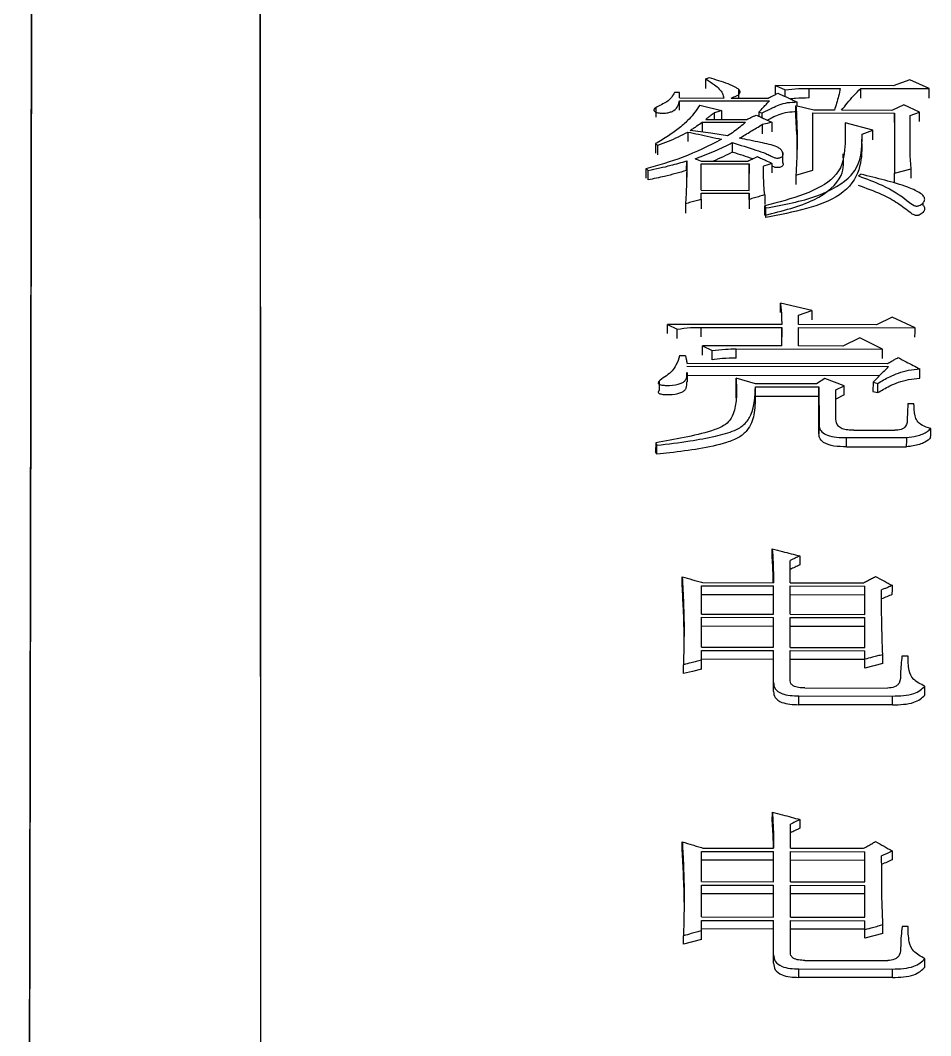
# Model space of a CAD drawing. Header units: millimetres. Extents: x 2451 to 4400, y 944 to 2322.
# Drawn here: x 2886.78 to 2894.98, y 2091.58 to 2100.73 of the extents above; entities that cross this region are included whole.
import ezdxf

# ---------------------------------------------------------------- set-up
doc = ezdxf.new("R2010")
doc.units = ezdxf.units.MM

msp = doc.modelspace()

# ---------------------------------------------------------------- linework, layer by layer
at = {"color": 7, "linetype": 'Continuous', "lineweight": 25}
for p, q in [((2892.9577, 2100.1128), (2892.9579, 2100.1989)), ((2892.9903, 2100.2086), (2892.9579, 2100.1989)), ((2893.5851, 2100.0593), (2893.5853, 2100.1391)), ((2893.5853, 2100.1391), (2893.6719, 2100.0998)), ((2894.6454, 2100.1371), (2893.5853, 2100.1391)), ((2894.7968, 2100.1906), (2894.6454, 2100.1371)), ((2894.97, 2100.1121), (2894.7968, 2100.1906)), ((2892.72, 2100.077), (2892.6768, 2100.0771)), ((2892.7201, 2100.0279), (2892.72, 2100.077)), ((2893.256, 2100.0269), (2893.2562, 2100.1024)), ((2893.6718, 2100.041), (2893.6719, 2100.0998)), ((2893.888, 2100.0275), (2893.8883, 2100.1141)), ((2893.8883, 2100.1141), (2894.1695, 2100.1136)), ((2894.3532, 2100.0272), (2894.3534, 2100.1132)), ((2894.3534, 2100.1132), (2894.97, 2100.1121)), ((2892.5091, 2099.9417), (2892.5088, 2099.8559)), ((2892.7199, 2099.9174), (2892.7201, 2100.0033)), ((2892.7201, 2100.0279), (2893.1203, 2100.0272)), ((2892.7201, 2100.0033), (2893.5314, 2100.0018)), ((2893.1852, 2100.0271), (2893.5206, 2100.0264)), ((2893.9317, 2099.9172), (2893.7694, 2099.957)), ((2893.7801, 2099.9544), (2893.7802, 2099.9915)), ((2894.743, 2099.9651), (2894.6349, 2099.9159)), ((2894.8837, 2099.9006), (2894.743, 2099.9651)), ((2893.0339, 2099.8942), (2893.0338, 2099.8348)), ((2893.4342, 2099.8984), (2893.4341, 2099.8638)), ((2893.4342, 2099.8984), (2893.4666, 2099.8934)), ((2893.4665, 2099.8489), (2893.4666, 2099.8934)), ((2893.7768, 2099.7001), (2893.7692, 2099.8706)), ((2893.9209, 2099.8925), (2894.6565, 2099.8912)), ((2893.9215, 2099.3774), (2893.9209, 2099.8925)), ((2894.1156, 2099.9169), (2893.9317, 2099.9172)), ((2894.6349, 2099.9159), (2894.1805, 2099.9168)), ((2894.6565, 2099.8912), (2894.6571, 2099.3507)), ((2894.7972, 2099.8711), (2894.8837, 2099.9006)), ((2894.7975, 2099.5671), (2894.7972, 2099.8711)), ((2892.9258, 2099.8101), (2893.3153, 2099.8094)), ((2892.9583, 2099.8349), (2893.3261, 2099.8342)), ((2893.4667, 2099.7893), (2893.4665, 2099.7036)), ((2894.462, 2099.7377), (2894.2131, 2099.8028)), ((2892.7961, 2099.7209), (2892.7959, 2099.6353)), ((2894.3644, 2099.6174), (2894.3647, 2099.703)), ((2894.3647, 2099.703), (2894.462, 2099.7377)), ((2892.5042, 2099.6165), (2892.5039, 2099.531)), ((2892.5256, 2099.516), (2892.5258, 2099.6014)), ((2893.6516, 2099.4469), (2893.6519, 2099.5328)), ((2892.4178, 2099.3903), (2892.4176, 2099.3047)), ((2892.7853, 2099.375), (2892.7856, 2099.4603)), ((2892.9154, 2099.46), (2893.3373, 2099.4593)), ((2892.9154, 2099.4348), (2893.3481, 2099.434)), ((2892.9156, 2099.1965), (2892.9154, 2099.4348)), ((2893.3481, 2099.434), (2893.3479, 2099.3487)), ((2893.3483, 2099.1957), (2893.3481, 2099.434)), ((2894.6571, 2099.3507), (2894.8085, 2099.3909)), ((2892.4393, 2099.2895), (2892.4395, 2099.3751)), ((2893.7701, 2099.3321), (2893.9215, 2099.3774)), ((2894.6568, 2099.2656), (2894.6571, 2099.3507)), ((2892.9157, 2099.1149), (2892.9155, 2099.03)), ((2892.9156, 2099.1965), (2893.3483, 2099.1957)), ((2892.9157, 2099.1711), (2893.3484, 2099.1703)), ((2892.9157, 2099.1149), (2892.9157, 2099.1711)), ((2893.3484, 2099.1703), (2893.3481, 2099.0853)), ((2893.3484, 2099.1141), (2893.3484, 2099.1703)), ((2893.489, 2099.1547), (2893.4888, 2099.0697)), ((2894.9148, 2099.1464), (2894.9148, 2099.1483)), ((2893.4891, 2099.0575), (2893.4999, 2099.037)), ((2894.9146, 2099.0628), (2894.9146, 2099.0847)), ((2893.9118, 2098.1143), (2893.6305, 2098.1785)), ((2893.7928, 2098.0719), (2893.9118, 2098.1143)), ((2893.7929, 2097.9867), (2893.7928, 2098.0719)), ((2894.6366, 2098.0544), (2894.496, 2097.9853)), ((2894.8422, 2097.958), (2894.6366, 2098.0544)), ((2892.6136, 2097.9051), (2892.6138, 2097.9888)), ((2892.6138, 2097.9888), (2892.7004, 2097.9459)), ((2893.6415, 2097.9869), (2892.6138, 2097.9888)), ((2892.7001, 2097.8622), (2892.7004, 2097.9459)), ((2892.9165, 2097.8778), (2892.9167, 2097.9616)), ((2892.9167, 2097.9616), (2893.6415, 2097.9602)), ((2893.6415, 2097.9602), (2893.6412, 2097.8765)), ((2893.6416, 2097.7941), (2893.6415, 2097.9602)), ((2894.496, 2097.9853), (2893.7929, 2097.9867)), ((2893.7929, 2097.9599), (2894.8422, 2097.958)), ((2893.793, 2097.7938), (2893.7929, 2097.9599)), ((2894.3447, 2097.8679), (2894.1933, 2097.793)), ((2894.5503, 2097.7655), (2894.3447, 2097.8679)), ((2892.9274, 2097.7118), (2892.9277, 2097.7954)), ((2892.9277, 2097.7954), (2893.0142, 2097.7522)), ((2893.6416, 2097.7941), (2892.9277, 2097.7954)), ((2893.014, 2097.6687), (2893.0142, 2097.7522)), ((2893.2303, 2097.6844), (2893.2306, 2097.7679)), ((2893.2306, 2097.7679), (2894.5503, 2097.7655)), ((2894.1933, 2097.793), (2893.793, 2097.7938)), ((2892.7763, 2097.7041), (2892.7222, 2097.7042)), ((2892.7872, 2097.6393), (2894.5936, 2097.6359)), ((2892.7872, 2097.6122), (2894.6045, 2097.6089)), ((2894.8855, 2097.5034), (2894.8858, 2097.5867)), ((2892.5374, 2097.477), (2892.5372, 2097.3933)), ((2892.7915, 2097.4704), (2892.7918, 2097.5542)), ((2894.5214, 2097.5257), (2892.7917, 2097.5289)), ((2893.2305, 2097.4198), (2893.2307, 2097.503)), ((2893.4039, 2097.4537), (2893.2308, 2097.503)), ((2894.0312, 2097.5015), (2893.9556, 2097.4527)), ((2894.2044, 2097.4359), (2894.0312, 2097.5015)), ((2893.232, 2097.327), (2893.2305, 2097.4198)), ((2893.4036, 2097.3434), (2893.4039, 2097.4265)), ((2893.9556, 2097.4527), (2893.4039, 2097.4537)), ((2893.4039, 2097.4265), (2893.9772, 2097.4254)), ((2893.4042, 2097.3161), (2893.4045, 2097.3997)), ((2893.9772, 2097.4254), (2893.9774, 2097.0967)), ((2894.1287, 2097.3979), (2894.2044, 2097.4359)), ((2894.1288, 2097.135), (2894.1287, 2097.3979)), ((2894.464, 2097.4681), (2894.4637, 2097.3849)), ((2894.4637, 2097.3849), (2894.507, 2097.374)), ((2894.464, 2097.4681), (2894.5072, 2097.4571)), ((2894.507, 2097.374), (2894.5072, 2097.4571)), ((2893.4036, 2097.3434), (2893.977, 2097.3423)), ((2893.9772, 2097.0141), (2893.977, 2097.3423)), ((2894.2041, 2097.3528), (2894.1284, 2097.3148)), ((2894.7778, 2097.2765), (2894.8319, 2097.2764)), ((2893.9772, 2097.0141), (2893.9774, 2097.0967)), ((2893.9774, 2097.0844), (2893.9772, 2097.0013)), ((2894.2912, 2097.0355), (2894.659, 2097.0348)), ((2892.5064, 2096.9227), (2892.5061, 2096.8402)), ((2892.5064, 2096.9227), (2892.5172, 2096.9005)), ((2894.2261, 2096.8868), (2894.2263, 2096.9693)), ((2894.2263, 2096.9693), (2894.7672, 2096.9683)), ((2892.517, 2096.8181), (2892.5061, 2096.8402)), ((2894.2261, 2096.8868), (2894.7669, 2096.8858)), ((2893.556, 2095.8849), (2893.5562, 2095.9661)), ((2893.7186, 2095.6615), (2893.7185, 2095.8628)), ((2892.929, 2095.663), (2893.5672, 2095.6618)), ((2893.7186, 2095.6615), (2894.3785, 2095.6603)), ((2893.567, 2095.5522), (2892.9179, 2095.5534)), ((2892.9182, 2095.6342), (2893.5672, 2095.6329)), ((2892.9183, 2095.3791), (2892.9182, 2095.6342)), ((2893.5671, 2095.3779), (2893.567, 2095.5522)), ((2893.5673, 2095.3779), (2893.5672, 2095.6329)), ((2894.3891, 2095.5507), (2893.7184, 2095.5519)), ((2893.7187, 2095.6327), (2894.3893, 2095.6314)), ((2893.7188, 2095.3777), (2893.7187, 2095.6327)), ((2894.3892, 2095.3764), (2894.3891, 2095.5507)), ((2894.3895, 2095.3764), (2894.3893, 2095.6314)), ((2892.7573, 2095.3801), (2892.7609, 2095.1446)), ((2892.9183, 2095.3791), (2893.5673, 2095.3779)), ((2893.7188, 2095.3777), (2894.3895, 2095.3764)), ((2892.9183, 2095.35), (2893.5674, 2095.3488)), ((2892.9184, 2095.0811), (2892.9183, 2095.35)), ((2893.5675, 2095.0799), (2893.5674, 2095.3488)), ((2893.7188, 2095.3486), (2894.3895, 2095.3473)), ((2893.7189, 2095.0797), (2893.7188, 2095.3486)), ((2894.3896, 2095.0784), (2894.3895, 2095.3473)), ((2893.5671, 2095.2685), (2892.9181, 2095.2697)), ((2893.5672, 2095.0799), (2893.5671, 2095.2685)), ((2894.3892, 2095.2669), (2893.7185, 2095.2682)), ((2894.3893, 2095.0784), (2894.3892, 2095.2669)), ((2892.9184, 2095.0811), (2893.5675, 2095.0799)), ((2892.9184, 2095.0518), (2893.5675, 2095.0506)), ((2892.9185, 2094.9636), (2892.9184, 2095.0518)), ((2893.5676, 2094.7616), (2893.5675, 2095.0506)), ((2893.7189, 2095.0797), (2894.3896, 2095.0784)), ((2893.7189, 2095.0503), (2894.3896, 2095.0491)), ((2893.719, 2094.7791), (2893.7189, 2095.0503)), ((2894.3896, 2094.9726), (2894.3896, 2095.0491)), ((2894.7791, 2095.0013), (2894.725, 2095.0014)), ((2892.756, 2094.8428), (2892.7562, 2094.9226)), ((2893.5672, 2094.9706), (2892.9185, 2094.9718)), ((2893.5674, 2094.682), (2893.5672, 2094.9706)), ((2894.3893, 2094.9691), (2893.7187, 2094.9703)), ((2894.3894, 2094.8927), (2894.3893, 2094.9691)), ((2894.3894, 2094.8927), (2894.3896, 2094.9726)), ((2893.5674, 2094.682), (2893.5676, 2094.7616)), ((2894.9304, 2094.6499), (2894.9306, 2094.7295)), ((2893.7946, 2094.563), (2893.7948, 2094.6425)), ((2893.7948, 2094.6425), (2894.6386, 2094.641)), ((2893.8489, 2094.7137), (2894.5955, 2094.7123)), ((2894.6383, 2094.5615), (2894.6386, 2094.641)), ((2894.6383, 2094.5615), (2893.7946, 2094.563)), ((2893.5569, 2093.5185), (2893.5572, 2093.5966)), ((2893.7195, 2093.271), (2893.7195, 2093.4861)), ((2892.9299, 2093.2724), (2893.5681, 2093.2713)), ((2893.7195, 2093.271), (2894.3794, 2093.2698)), ((2892.9191, 2093.2416), (2893.5681, 2093.2404)), ((2892.9191, 2092.9693), (2892.9191, 2093.2416)), ((2893.5682, 2092.9681), (2893.5681, 2093.2404)), ((2893.7196, 2093.2402), (2894.3902, 2093.2389)), ((2893.7196, 2092.9678), (2893.7196, 2093.2402)), ((2894.3903, 2092.9665), (2894.3902, 2093.2389)), ((2893.5679, 2093.1628), (2892.9188, 2093.164)), ((2893.5679, 2092.9681), (2893.5679, 2093.1628)), ((2894.39, 2093.1613), (2893.7193, 2093.1625)), ((2894.39, 2092.9665), (2894.39, 2093.1613)), ((2892.7579, 2092.9844), (2892.7616, 2092.7167)), ((2892.9191, 2092.9693), (2893.5682, 2092.9681)), ((2892.9191, 2092.9382), (2893.5682, 2092.937)), ((2892.9192, 2092.6512), (2892.9191, 2092.9382)), ((2893.5682, 2092.65), (2893.5682, 2092.937)), ((2893.7196, 2092.9678), (2894.3903, 2092.9665)), ((2893.7196, 2092.9367), (2894.3903, 2092.9355)), ((2893.7197, 2092.6498), (2893.7196, 2092.9367)), ((2894.3904, 2092.6485), (2894.3903, 2092.9355)), ((2893.5679, 2092.8597), (2892.9189, 2092.8609)), ((2893.568, 2092.65), (2893.5679, 2092.8597)), ((2894.39, 2092.8582), (2893.7194, 2092.8595)), ((2894.3901, 2092.6485), (2894.39, 2092.8582)), ((2892.9192, 2092.6512), (2893.5682, 2092.65)), ((2893.7197, 2092.6498), (2894.3904, 2092.6485)), ((2892.9192, 2092.6199), (2893.5683, 2092.6187)), ((2892.9192, 2092.5258), (2892.9192, 2092.6199)), ((2893.568, 2092.5419), (2892.9192, 2092.5431)), ((2893.5681, 2092.2341), (2893.568, 2092.5419)), ((2893.5683, 2092.3106), (2893.5683, 2092.6187)), ((2894.3901, 2092.5404), (2893.7194, 2092.5416)), ((2893.7197, 2092.6184), (2894.3904, 2092.6172)), ((2893.7198, 2092.3292), (2893.7197, 2092.6184)), ((2894.3901, 2092.4589), (2894.3901, 2092.5404)), ((2894.3901, 2092.4589), (2894.3904, 2092.5357)), ((2894.3904, 2092.5357), (2894.3904, 2092.6172)), ((2894.7798, 2092.5663), (2894.7257, 2092.5664)), ((2892.7567, 2092.4055), (2892.757, 2092.4822)), ((2893.5681, 2092.2341), (2893.5683, 2092.3106)), ((2893.8496, 2092.2595), (2894.5962, 2092.2582)), ((2894.9311, 2092.2001), (2894.9313, 2092.2765)), ((2893.7952, 2092.1075), (2893.7955, 2092.1837)), ((2893.7955, 2092.1837), (2894.6392, 2092.1822)), ((2894.639, 2092.1059), (2894.6392, 2092.1822)), ((2894.639, 2092.1059), (2893.7952, 2092.1075))]:
    msp.add_line(p, q, dxfattribs=at)
at = {"color": 7, "linetype": 'Continuous', "lineweight": 25, "flags": 128}
for points in [[(2894.9697, 2100.026), (2894.9699, 2100.074), (2894.97, 2100.1121)], [(2893.7692, 2099.8712), (2893.7693, 2099.919), (2893.7694, 2099.957)], [(2893.0988, 2099.9138), (2893.0664, 2099.904), (2893.0339, 2099.8942)], [(2893.0988, 2099.9138), (2893.0987, 2099.8655), (2893.0986, 2099.8346)], [(2894.6563, 2099.8054), (2894.6564, 2099.8532), (2894.6565, 2099.8912)], [(2894.8834, 2099.8143), (2894.8836, 2099.8627), (2894.8837, 2099.9006)], [(2892.9258, 2099.8101), (2892.9257, 2099.7619), (2892.9256, 2099.7244)], [(2893.5533, 2099.809), (2893.51, 2099.7991), (2893.4667, 2099.7893)], [(2893.5533, 2099.809), (2893.5531, 2099.7607), (2893.553, 2099.7233)], [(2894.4617, 2099.6521), (2894.4619, 2099.6998), (2894.462, 2099.7377)], [(2892.5042, 2099.6165), (2892.515, 2099.609), (2892.5258, 2099.6014)], [(2893.1965, 2099.6253), (2893.1965, 2099.6001), (2893.1964, 2099.575), (2893.1963, 2099.5393)], [(2892.4179, 2099.3903), (2892.4287, 2099.3827), (2892.4395, 2099.3751)], [(2892.8613, 2099.4803), (2892.8883, 2099.4702), (2892.9154, 2099.46)], [(2893.5536, 2099.4387), (2893.5158, 2099.4261), (2893.4779, 2099.4136)], [(2893.5536, 2099.4387), (2893.5535, 2099.3907), (2893.5534, 2099.3534)], [(2894.8082, 2099.3057), (2894.8084, 2099.3532), (2894.8085, 2099.3909)], [(2893.7701, 2099.3321), (2893.7699, 2099.2842), (2893.7698, 2099.247)], [(2894.3326, 2099.326), (2894.3381, 2099.3299), (2894.3461, 2099.3355), (2894.3542, 2099.3412)], [(2892.7751, 2099.0742), (2892.775, 2099.0265), (2892.7749, 2098.9893)], [(2893.3484, 2099.1141), (2893.3483, 2099.0663), (2893.3482, 2099.0292)], [(2893.4889, 2098.9727), (2893.489, 2099.0069), (2893.489, 2099.0322), (2893.4891, 2099.0575)], [(2893.4997, 2098.9522), (2893.4998, 2098.9864), (2893.4999, 2099.0117), (2893.4999, 2099.037)], [(2893.6302, 2098.0945), (2893.6304, 2098.1415), (2893.6305, 2098.1785)], [(2893.9118, 2098.1143), (2893.9116, 2098.0672), (2893.9115, 2098.0304)], [(2894.8419, 2097.8743), (2894.8421, 2097.9211), (2894.8422, 2097.958)], [(2894.55, 2097.682), (2894.5502, 2097.7287), (2894.5503, 2097.7655)], [(2893.977, 2097.3423), (2893.9771, 2097.3889), (2893.9772, 2097.4254)], [(2894.2041, 2097.3528), (2894.2042, 2097.3993), (2894.2044, 2097.4359)], [(2894.9832, 2096.9682), (2894.9833, 2096.9912), (2894.9834, 2097.0143), (2894.9835, 2097.0508)], [(2892.517, 2096.8181), (2892.5171, 2096.852), (2892.5171, 2096.8763), (2892.5172, 2096.9005)], [(2893.8051, 2095.9027), (2893.8049, 2095.8573), (2893.8048, 2095.8216)], [(2892.7448, 2095.6343), (2892.745, 2095.6796), (2892.7451, 2095.7152)], [(2893.567, 2095.5522), (2893.5671, 2095.5974), (2893.5672, 2095.6329)], [(2894.3891, 2095.5507), (2894.3892, 2095.5959), (2894.3893, 2095.6314)], [(2894.6379, 2095.556), (2894.638, 2095.6012), (2894.6381, 2095.6367)], [(2893.5671, 2095.2685), (2893.5672, 2095.3135), (2893.5674, 2095.3488)], [(2894.3892, 2095.2669), (2894.3894, 2095.312), (2894.3895, 2095.3473)], [(2893.5672, 2094.9706), (2893.5674, 2095.0154), (2893.5675, 2095.0506)], [(2894.3893, 2094.9691), (2894.3895, 2095.0139), (2894.3896, 2095.0491)], [(2894.5516, 2094.9335), (2894.5518, 2094.9783), (2894.5519, 2095.0135)], [(2892.9182, 2094.8837), (2892.9184, 2094.9284), (2892.9185, 2094.9636)], [(2894.5516, 2094.9335), (2894.4705, 2094.9131), (2894.3894, 2094.8927)], [(2892.9182, 2094.8837), (2892.8371, 2094.8632), (2892.756, 2094.8428)], [(2893.806, 2093.5289), (2893.8059, 2093.4852), (2893.8058, 2093.4508)], [(2892.7457, 2093.2505), (2892.7459, 2093.294), (2892.746, 2093.3282)], [(2893.5679, 2093.1628), (2893.568, 2093.2063), (2893.5681, 2093.2404)], [(2894.39, 2093.1613), (2894.3901, 2093.2047), (2894.3902, 2093.2389)], [(2894.6388, 2093.167), (2894.6389, 2093.2105), (2894.639, 2093.2446)], [(2893.5679, 2092.8597), (2893.5681, 2092.903), (2893.5682, 2092.937)], [(2894.39, 2092.8582), (2894.3902, 2092.9015), (2894.3903, 2092.9355)], [(2893.568, 2092.5419), (2893.5681, 2092.5849), (2893.5683, 2092.6187)], [(2894.3901, 2092.5404), (2894.3903, 2092.5834), (2894.3904, 2092.6172)], [(2894.5524, 2092.5025), (2894.5525, 2092.5455), (2894.5526, 2092.5793)], [(2892.919, 2092.4491), (2892.8379, 2092.4273), (2892.7567, 2092.4055)], [(2892.919, 2092.4491), (2892.9191, 2092.4921), (2892.9192, 2092.5258)], [(2894.5524, 2092.5025), (2894.4713, 2092.4807), (2894.3901, 2092.4589)]]:
    msp.add_lwpolyline(points, dxfattribs=at)
at = {"color": 7, "linetype": 'Continuous', "lineweight": 25}
for points in [[(2886.9038, 2111.199), (2886.9036, 2111.1187), (2886.9033, 2110.958), (2886.9002, 2109.3109), (2886.8952, 2106.6597), (2886.8882, 2102.942), (2886.8793, 2098.2399), (2886.8687, 2092.615), (2886.8566, 2086.1522), (2886.843, 2078.9458), (2886.8283, 2071.1028), (2886.8125, 2062.7353), (2886.7961, 2053.9787), (2886.7847, 2047.9364), (2886.779, 2044.9153)], [(2886.7871, 2049.2215), (2886.792, 2051.8076), (2886.8017, 2056.98), (2886.8157, 2064.4381), (2886.8291, 2071.5617), (2886.8417, 2078.2502), (2886.8533, 2084.4274), (2886.8639, 2090.0178), (2886.8731, 2094.9549), (2886.8811, 2099.1778), (2886.8876, 2102.6415), (2886.8926, 2105.2832), (2886.8962, 2107.1502), (2886.8971, 2107.6667), (2886.8976, 2107.9249)]]:
    msp.add_open_spline(points, degree=3, dxfattribs=at)
for points, knots in [([(2888.9233, 2054.5106), (2888.924, 2055.0012), (2888.9272, 2057.4558), (2888.9326, 2061.8034), (2888.9386, 2067.4105), (2888.9435, 2072.8071), (2888.9477, 2078.5612), (2888.9506, 2084.5129), (2888.9515, 2090.4386), (2888.9502, 2095.7082), (2888.9466, 2100.2347), (2888.9409, 2103.9888), (2888.9339, 2106.5783), (2888.9266, 2108.2715), (2888.9196, 2109.3517), (2888.9117, 2110.0781), (2888.9057, 2110.2295), (2888.9027, 2110.3052)], [0, 0, 0, 0, 0.015692, 0.078515, 0.141334, 0.20415, 0.266967, 0.352016, 0.437317, 0.522367, 0.607418, 0.69272, 0.77777, 0.83263, 0.887489, 0.943742, 1, 1, 1, 1]), ([(2888.9218, 2054.3192), (2888.9225, 2054.8575), (2888.9261, 2057.5509), (2888.9326, 2062.8973), (2888.94, 2070.1135), (2888.9456, 2077.4308), (2888.9486, 2083.6047), (2888.9496, 2088.7085), (2888.9491, 2092.8882), (2888.9472, 2097.095), (2888.9431, 2101.0996), (2888.9363, 2104.6388), (2888.9271, 2107.3125), (2888.9157, 2109.1065), (2888.9061, 2109.4393), (2888.9013, 2109.6057)], [0, 0, 0, 0, 0.017379, 0.086966, 0.17585, 0.265018, 0.353899, 0.419464, 0.485029, 0.550594, 0.638845, 0.727377, 0.81563, 0.907817, 1, 1, 1, 1]), ([(2892.9579, 2100.1989), (2892.9844, 2100.1812), (2893.0279, 2100.1521), (2893.0825, 2100.1094), (2893.1094, 2100.0689), (2893.1167, 2100.041), (2893.1203, 2100.0272)], [0, 0, 0, 0, 0.34464, 0.565757, 0.783533, 1, 1, 1, 1]), ([(2893.1852, 2100.0271), (2893.2026, 2100.0332), (2893.2366, 2100.0453), (2893.2711, 2100.071), (2893.264, 2100.0993), (2893.2235, 2100.1268), (2893.1346, 2100.1658), (2893.0477, 2100.1916), (2892.9903, 2100.2086)], [0, 0, 0, 0, 0.121651, 0.238643, 0.329835, 0.425878, 0.621221, 1, 1, 1, 1]), ([(2892.6768, 2100.0771), (2892.659, 2100.0473), (2892.627, 2099.9934), (2892.5305, 2099.9566), (2892.4891, 2099.9291), (2892.4883, 2099.9161), (2892.4967, 2099.9061), (2892.5092, 2099.8987), (2892.5325, 2099.8921), (2892.5661, 2099.8891), (2892.6062, 2099.8919), (2892.6419, 2099.9005), (2892.6852, 2099.9199), (2892.7105, 2099.9572), (2892.7169, 2099.988), (2892.7201, 2100.0033)], [0, 0, 0, 0, 0.230957, 0.41792, 0.453924, 0.487897, 0.511171, 0.535166, 0.56028, 0.61217, 0.662892, 0.713404, 0.762519, 0.88154, 1, 1, 1, 1]), ([(2893.5206, 2100.0264), (2893.5322, 2100.0324), (2893.5525, 2100.0427), (2893.5813, 2100.0574), (2893.5985, 2100.0661), (2893.6071, 2100.0705)], [0, 0, 0, 0, 0.4048358, 0.7024179, 1, 1, 1, 1]), ([(2893.6071, 2100.0705), (2893.6318, 2100.0592), (2893.673, 2100.0404), (2893.7307, 2100.0141), (2893.7637, 2099.999), (2893.7802, 2099.9915)], [0, 0, 0, 0, 0.42835, 0.714175, 1, 1, 1, 1]), ([(2893.6719, 2100.0998), (2893.7117, 2100.1046), (2893.7828, 2100.1132), (2893.856, 2100.1138), (2893.8883, 2100.1141)], [0, 0, 0, 0, 0.5588348, 1, 1, 1, 1]), ([(2894.1695, 2100.1136), (2894.1644, 2100.0908), (2894.1544, 2100.0466), (2894.1358, 2099.9811), (2894.1224, 2099.9383), (2894.1156, 2099.9169)], [0, 0, 0, 0, 0.347753, 0.673826, 1, 1, 1, 1]), ([(2894.1805, 2099.9168), (2894.1976, 2099.9383), (2894.2326, 2099.9823), (2894.2877, 2100.0485), (2894.3315, 2100.0916), (2894.3534, 2100.1132)], [0, 0, 0, 0, 0.32194, 0.6606, 1, 1, 1, 1]), ([(2892.904, 2099.9636), (2892.8746, 2099.9209), (2892.8259, 2099.8502), (2892.7239, 2099.7586), (2892.6229, 2099.6844), (2892.5439, 2099.6392), (2892.5042, 2099.6165)], [0, 0, 0, 0, 0.335399, 0.554927, 0.776461, 1, 1, 1, 1]), ([(2892.904, 2099.9636), (2892.9203, 2099.9594), (2892.9527, 2099.9511), (2893.0014, 2099.9387), (2893.0501, 2099.9263), (2893.0826, 2099.918), (2893.0988, 2099.9138)], [0, 0, 0, 0, 0.25, 0.5, 0.75, 1, 1, 1, 1]), ([(2893.4342, 2099.8984), (2893.4484, 2099.9136), (2893.4717, 2099.9384), (2893.5042, 2099.9729), (2893.5223, 2099.9922), (2893.5314, 2100.0018)], [0, 0, 0, 0, 0.439566, 0.719783, 1, 1, 1, 1]), ([(2893.4666, 2099.8934), (2893.4965, 2099.9086), (2893.5458, 2099.9338), (2893.6178, 2099.9674), (2893.6935, 2099.9889), (2893.7511, 2099.9906), (2893.7802, 2099.9915)], [0, 0, 0, 0, 0.334385, 0.5522024, 0.7732715, 1, 1, 1, 1]), ([(2893.888, 2100.0275), (2893.8468, 2100.0272), (2893.7904, 2100.0269), (2893.7357, 2100.0203), (2893.7209, 2100.0186)], [0, 0, 0, 0, 0.729054, 1, 1, 1, 1]), ([(2893.7694, 2099.957), (2893.7721, 2099.9112), (2893.7794, 2099.7854), (2893.7816, 2099.5776), (2893.7739, 2099.414), (2893.7701, 2099.3321)], [0, 0, 0, 0, 0.22247, 0.611088, 1, 1, 1, 1]), ([(2893.0339, 2099.8942), (2893.0249, 2099.8871), (2893.0078, 2099.8737), (2892.9826, 2099.854), (2892.9664, 2099.8412), (2892.9583, 2099.8349)], [0, 0, 0, 0, 0.357705, 0.678852, 1, 1, 1, 1]), ([(2893.3261, 2099.8342), (2893.3384, 2099.8399), (2893.359, 2099.8493), (2893.3878, 2099.8624), (2893.4043, 2099.8699), (2893.4126, 2099.8737)], [0, 0, 0, 0, 0.428365, 0.714182, 1, 1, 1, 1]), ([(2893.4126, 2099.8737), (2893.4249, 2099.868), (2893.4496, 2099.8566), (2893.4965, 2099.8351), (2893.5311, 2099.8192), (2893.5533, 2099.809)], [0, 0, 0, 0, 0.263606, 0.527213, 1, 1, 1, 1]), ([(2893.51, 2099.8289), (2893.5255, 2099.8368), (2893.5605, 2099.8545), (2893.6176, 2099.881), (2893.6933, 2099.9025), (2893.7508, 2099.9042), (2893.78, 2099.9051)], [0, 0, 0, 0, 0.206355, 0.465998, 0.729591, 1, 1, 1, 1]), ([(2892.8178, 2099.7358), (2892.828, 2099.7425), (2892.8485, 2099.7559), (2892.8849, 2099.7806), (2892.9102, 2099.7988), (2892.9258, 2099.8101)], [0, 0, 0, 0, 0.275387, 0.550784, 1, 1, 1, 1]), ([(2893.3153, 2099.8094), (2893.2986, 2099.7946), (2893.2661, 2099.7657), (2893.2119, 2099.7242), (2893.1728, 2099.6983), (2893.1531, 2099.6853)], [0, 0, 0, 0, 0.343045, 0.670986, 1, 1, 1, 1]), ([(2893.2613, 2099.6651), (2893.2956, 2099.6858), (2893.364, 2099.7273), (2893.4325, 2099.7686), (2893.4667, 2099.7893)], [0, 0, 0, 0, 0.5, 1, 1, 1, 1]), ([(2894.2131, 2099.8028), (2894.2148, 2099.7214), (2894.2181, 2099.5588), (2894.1664, 2099.316), (2893.8513, 2099.1495), (2893.6114, 2099.0886), (2893.4891, 2099.0575)], [0, 0, 0, 0, 0.2736561, 0.5467644, 0.7688728, 1, 1, 1, 1]), ([(2892.5258, 2099.6014), (2892.5582, 2099.6132), (2892.6231, 2099.6367), (2892.7115, 2099.6779), (2892.7679, 2099.7065), (2892.7961, 2099.7209)], [0, 0, 0, 0, 0.332402, 0.665753, 1, 1, 1, 1]), ([(2892.7961, 2099.7209), (2892.8281, 2099.7143), (2892.8949, 2099.7006), (2892.996, 2099.6788), (2893.0647, 2099.6632), (2893.0991, 2099.6554)], [0, 0, 0, 0, 0.314066, 0.657008, 1, 1, 1, 1]), ([(2893.1531, 2099.6853), (2893.103, 2099.6939), (2892.9924, 2099.7128), (2892.8795, 2099.7276), (2892.8178, 2099.7358)], [0, 0, 0, 0, 0.453228, 1, 1, 1, 1]), ([(2893.1965, 2099.6253), (2893.2681, 2099.6037), (2893.3706, 2099.5729), (2893.4845, 2099.5333), (2893.5393, 2099.5092), (2893.5663, 2099.4922), (2893.5932, 2099.4861), (2893.6094, 2099.4858), (2893.6248, 2099.4883), (2893.6383, 2099.4932), (2893.6485, 2099.5003), (2893.6552, 2099.5118), (2893.6533, 2099.5344), (2893.6418, 2099.5633), (2893.5726, 2099.6022), (2893.4382, 2099.6294), (2893.3237, 2099.6525), (2893.2613, 2099.6651)], [0, 0, 0, 0, 0.226054, 0.324191, 0.373517, 0.422728, 0.437382, 0.45212, 0.465934, 0.480744, 0.496509, 0.51232, 0.543408, 0.615852, 0.662695, 0.816381, 1, 1, 1, 1]), ([(2893.4999, 2099.037), (2893.6592, 2099.0662), (2893.9697, 2099.1231), (2894.3693, 2099.361), (2894.3664, 2099.5742), (2894.3647, 2099.703)], [0, 0, 0, 0, 0.294377, 0.573566, 1, 1, 1, 1]), ([(2893.7767, 2099.702), (2893.7775, 2099.6673), (2893.7792, 2099.5966), (2893.7775, 2099.5243), (2893.7767, 2099.4874)], [0, 0, 0, 0, 0.491016, 1, 1, 1, 1]), ([(2893.0991, 2099.6554), (2892.9862, 2099.5974), (2892.7831, 2099.4928), (2892.5303, 2099.4219), (2892.4179, 2099.3903)], [0, 0, 0, 0, 0.555355, 1, 1, 1, 1]), ([(2892.8613, 2099.4803), (2892.892, 2099.4919), (2892.9536, 2099.5151), (2893.0684, 2099.5617), (2893.1462, 2099.6003), (2893.1965, 2099.6252)], [0, 0, 0, 0, 0.260614, 0.521277, 1, 1, 1, 1]), ([(2894.3644, 2099.6169), (2894.3628, 2099.5382), (2894.3595, 2099.3803), (2894.2153, 2099.1539), (2893.8671, 2099.0218), (2893.6234, 2098.9754), (2893.4997, 2098.9518)], [0, 0, 0, 0, 0.271412, 0.543735, 0.768302, 1, 1, 1, 1]), ([(2893.1963, 2099.5393), (2893.1413, 2099.5115), (2893.0846, 2099.4827), (2893.0218, 2099.4576), (2893.0199, 2099.4568)], [0, 0, 0, 0, 0.968576, 1, 1, 1, 1]), ([(2893.3811, 2099.4796), (2893.3226, 2099.4989), (2893.2614, 2099.5191), (2893.1991, 2099.5384), (2893.1963, 2099.5393)], [0, 0, 0, 0, 0.954488, 1, 1, 1, 1]), ([(2893.3373, 2099.4593), (2893.3496, 2099.465), (2893.3702, 2099.4745), (2893.399, 2099.4879), (2893.4155, 2099.4956), (2893.4238, 2099.4994)], [0, 0, 0, 0, 0.4283645, 0.7141818, 1, 1, 1, 1]), ([(2893.4238, 2099.4994), (2893.4361, 2099.4936), (2893.4609, 2099.4821), (2893.5041, 2099.4618), (2893.5351, 2099.4474), (2893.5536, 2099.4387)], [0, 0, 0, 0, 0.285573, 0.571147, 1, 1, 1, 1]), ([(2893.4888, 2098.9723), (2893.6471, 2099.0111), (2893.9542, 2099.0864), (2894.2106, 2099.3089), (2894.1994, 2099.4579), (2894.1946, 2099.5232)], [0, 0, 0, 0, 0.373956, 0.725557, 1, 1, 1, 1]), ([(2894.8085, 2099.3909), (2894.8066, 2099.4083), (2894.8029, 2099.4429), (2894.7988, 2099.5017), (2894.798, 2099.5431), (2894.7975, 2099.5671)], [0, 0, 0, 0, 0.294544, 0.589102, 1, 1, 1, 1]), ([(2892.4395, 2099.3751), (2892.4739, 2099.3824), (2892.5426, 2099.3971), (2892.6595, 2099.4241), (2892.7388, 2099.4469), (2892.7856, 2099.4603)], [0, 0, 0, 0, 0.290709, 0.581454, 1, 1, 1, 1]), ([(2892.7856, 2099.4603), (2892.7858, 2099.4166), (2892.7861, 2099.3308), (2892.7828, 2099.202), (2892.7777, 2099.1168), (2892.7751, 2099.0742)], [0, 0, 0, 0, 0.341807, 0.670864, 1, 1, 1, 1]), ([(2893.489, 2099.1547), (2893.4861, 2099.1829), (2893.4802, 2099.2404), (2893.4778, 2099.3267), (2893.4779, 2099.3846), (2893.4779, 2099.4136)], [0, 0, 0, 0, 0.326156, 0.663016, 1, 1, 1, 1]), ([(2893.651, 2099.4465), (2893.6525, 2099.4415), (2893.6553, 2099.4325), (2893.6526, 2099.4203), (2893.6441, 2099.4109), (2893.6311, 2099.4043), (2893.615, 2099.4005), (2893.598, 2099.3999), (2893.5792, 2099.4029), (2893.5656, 2099.4087), (2893.5564, 2099.4128), (2893.5536, 2099.414)], [0, 0, 0, 0, 0.166626, 0.301495, 0.404106, 0.50693, 0.606836, 0.70309, 0.791599, 0.936021, 1, 1, 1, 1]), ([(2892.7853, 2099.3745), (2892.7527, 2099.3649), (2892.6874, 2099.3457), (2892.5712, 2099.3181), (2892.4879, 2099.3), (2892.4393, 2099.2895)], [0, 0, 0, 0, 0.29378, 0.587582, 1, 1, 1, 1]), ([(2892.7854, 2099.3752), (2892.7854, 2099.3717), (2892.7854, 2099.3602), (2892.785, 2099.2946), (2892.7837, 2099.2483), (2892.7828, 2099.2179)], [0, 0, 0, 0, 0.132645, 0.427852, 1, 1, 1, 1]), ([(2894.3325, 2099.326), (2894.4059, 2099.299), (2894.5784, 2099.2356), (2894.7339, 2099.1394), (2894.8131, 2099.066), (2894.8458, 2099.0552), (2894.8572, 2099.0538), (2894.8687, 2099.0546), (2894.8829, 2099.0588), (2894.9029, 2099.07), (2894.9223, 2099.0899), (2894.9331, 2099.1166), (2894.9194, 2099.1475), (2894.8698, 2099.1863), (2894.7526, 2099.2371), (2894.5698, 2099.2873), (2894.4262, 2099.3231), (2894.3542, 2099.3411)], [0, 0, 0, 0, 0.163724, 0.385243, 0.440265, 0.448911, 0.455118, 0.461359, 0.469623, 0.484502, 0.514449, 0.547101, 0.577937, 0.622931, 0.708315, 0.853647, 1, 1, 1, 1]), ([(2894.9138, 2099.0622), (2894.9151, 2099.0611), (2894.9245, 2099.0532), (2894.9311, 2099.0354), (2894.9254, 2099.009), (2894.9065, 2098.9874), (2894.8845, 2098.9743), (2894.8696, 2098.9697), (2894.8582, 2098.9685), (2894.8457, 2098.9699), (2894.8252, 2098.9767), (2894.7702, 2099.0144), (2894.6905, 2099.0826), (2894.5312, 2099.1673), (2894.4035, 2099.2143), (2894.3323, 2099.2404)], [0, 0, 0, 0, 0.0077874, 0.0559924, 0.1043522, 0.1659871, 0.1951898, 0.2074682, 0.2198787, 0.2304798, 0.246825, 0.2944673, 0.5104669, 0.7271522, 1, 1, 1, 1]), ([(2892.9157, 2099.1149), (2892.9012, 2099.1107), (2892.8705, 2099.1018), (2892.8236, 2099.0883), (2892.7913, 2099.0789), (2892.7751, 2099.0742)], [0, 0, 0, 0, 0.310621, 0.65531, 1, 1, 1, 1]), ([(2893.489, 2099.1547), (2893.4744, 2099.1505), (2893.4437, 2099.1416), (2893.3969, 2099.1281), (2893.3646, 2099.1188), (2893.3484, 2099.1141)], [0, 0, 0, 0, 0.310621, 0.65531, 1, 1, 1, 1]), ([(2893.6305, 2098.1785), (2893.6326, 2098.1598), (2893.6369, 2098.1225), (2893.6405, 2098.0587), (2893.6411, 2098.0134), (2893.6415, 2097.9869)], [0, 0, 0, 0, 0.293251, 0.586525, 1, 1, 1, 1]), ([(2892.7004, 2097.9459), (2892.7401, 2097.9512), (2892.8113, 2097.9606), (2892.8844, 2097.9613), (2892.9167, 2097.9616)], [0, 0, 0, 0, 0.558835, 1, 1, 1, 1]), ([(2893.0142, 2097.7522), (2893.054, 2097.7575), (2893.1251, 2097.7669), (2893.1983, 2097.7676), (2893.2306, 2097.7679)], [0, 0, 0, 0, 0.558835, 1, 1, 1, 1]), ([(2892.7222, 2097.7042), (2892.7132, 2097.6763), (2892.6928, 2097.6133), (2892.6288, 2097.5378), (2892.5549, 2097.4958), (2892.5341, 2097.4735), (2892.5295, 2097.4634), (2892.5298, 2097.4568), (2892.5349, 2097.4512), (2892.5451, 2097.4461), (2892.5675, 2097.4405), (2892.6247, 2097.4366), (2892.6895, 2097.4427), (2892.7448, 2097.4602), (2892.7714, 2097.4793), (2892.7885, 2097.5114), (2892.7869, 2097.5371), (2892.7858, 2097.5538)], [0, 0, 0, 0, 0.1707151, 0.3850642, 0.4863711, 0.5197384, 0.5339691, 0.5483607, 0.5579783, 0.5704918, 0.5928592, 0.6384567, 0.759603, 0.8032584, 0.8469118, 0.9004117, 1, 1, 1, 1]), ([(2892.7763, 2097.7041), (2892.7778, 2097.695), (2892.7804, 2097.6796), (2892.784, 2097.658), (2892.7861, 2097.6455), (2892.7872, 2097.6393)], [0, 0, 0, 0, 0.423761, 0.711881, 1, 1, 1, 1]), ([(2893.2303, 2097.6844), (2893.1892, 2097.6838), (2893.116, 2097.6828), (2893.0451, 2097.673), (2893.014, 2097.6687)], [0, 0, 0, 0, 0.561085, 1, 1, 1, 1]), ([(2894.5936, 2097.6359), (2894.6054, 2097.6424), (2894.6275, 2097.6547), (2894.6599, 2097.6726), (2894.6806, 2097.6841), (2894.691, 2097.6898)], [0, 0, 0, 0, 0.362123, 0.681061, 1, 1, 1, 1]), ([(2894.691, 2097.6898), (2894.7151, 2097.677), (2894.7596, 2097.6535), (2894.8245, 2097.6191), (2894.8653, 2097.5975), (2894.8857, 2097.5867)], [0, 0, 0, 0, 0.371324, 0.685662, 1, 1, 1, 1]), ([(2894.464, 2097.4681), (2894.4801, 2097.4842), (2894.5115, 2097.5158), (2894.5584, 2097.5628), (2894.5891, 2097.5935), (2894.6045, 2097.6089)], [0, 0, 0, 0, 0.343847, 0.671923, 1, 1, 1, 1]), ([(2894.5072, 2097.4571), (2894.5417, 2097.4778), (2894.5988, 2097.5121), (2894.6929, 2097.5515), (2894.7837, 2097.5782), (2894.8516, 2097.5838), (2894.8857, 2097.5867)], [0, 0, 0, 0, 0.333231, 0.552095, 0.774458, 1, 1, 1, 1]), ([(2893.2307, 2097.503), (2893.2334, 2097.4467), (2893.2382, 2097.346), (2893.2215, 2097.219), (2893.1846, 2097.1305), (2893.1164, 2097.0687), (2892.8948, 2096.9879), (2892.6787, 2096.9516), (2892.5064, 2096.9227)], [0, 0, 0, 0, 0.208188, 0.37202, 0.466812, 0.538301, 0.631663, 1, 1, 1, 1]), ([(2892.5379, 2097.3932), (2892.536, 2097.3912), (2892.5321, 2097.3871), (2892.5293, 2097.3802), (2892.5295, 2097.3737), (2892.5345, 2097.3681), (2892.5446, 2097.3631), (2892.5668, 2097.3574), (2892.6231, 2097.3534), (2892.687, 2097.3595), (2892.7426, 2097.376), (2892.768, 2097.3934), (2892.7883, 2097.4253), (2892.7875, 2097.4515), (2892.787, 2097.4706)], [0, 0, 0, 0, 0.027086, 0.055688, 0.084606, 0.104032, 0.12918, 0.173978, 0.265645, 0.506998, 0.595745, 0.684569, 0.771213, 1, 1, 1, 1]), ([(2894.507, 2097.374), (2894.5415, 2097.3946), (2894.5986, 2097.4289), (2894.6926, 2097.4683), (2894.7835, 2097.4949), (2894.8513, 2097.5005), (2894.8855, 2097.5034)], [0, 0, 0, 0, 0.333143, 0.55199, 0.774382, 1, 1, 1, 1]), ([(2892.5172, 2096.9005), (2892.6172, 2096.9119), (2892.7965, 2096.9325), (2893.0298, 2096.9776), (2893.2046, 2097.0208), (2893.3174, 2097.09), (2893.3973, 2097.2257), (2893.4011, 2097.3416), (2893.4039, 2097.4265)], [0, 0, 0, 0, 0.205001, 0.367779, 0.497733, 0.583522, 0.695132, 1, 1, 1, 1]), ([(2893.4036, 2097.3434), (2893.4026, 2097.2866), (2893.4007, 2097.182), (2893.3551, 2097.0518), (2893.2602, 2096.9657), (2893.0314, 2096.8815), (2892.7699, 2096.8474), (2892.556, 2096.8226), (2892.517, 2096.8181)], [0, 0, 0, 0, 0.205432, 0.378037, 0.468885, 0.559501, 0.919602, 1, 1, 1, 1]), ([(2894.7778, 2097.2765), (2894.7756, 2097.2317), (2894.7722, 2097.1636), (2894.7721, 2097.0861), (2894.7423, 2097.0539), (2894.7182, 2097.0417), (2894.6887, 2097.0356), (2894.6689, 2097.0351), (2894.659, 2097.0348)], [0, 0, 0, 0, 0.492007, 0.747358, 0.812484, 0.879738, 0.939348, 1, 1, 1, 1]), ([(2894.9835, 2097.0508), (2894.9568, 2097.0589), (2894.9046, 2097.0748), (2894.856, 2097.118), (2894.8363, 2097.1867), (2894.8337, 2097.2394), (2894.8319, 2097.2764)], [0, 0, 0, 0, 0.195659, 0.382955, 0.567145, 1, 1, 1, 1]), ([(2894.2912, 2097.0355), (2894.2728, 2097.0354), (2894.2365, 2097.0353), (2894.1851, 2097.0468), (2894.1348, 2097.0798), (2894.1313, 2097.1124), (2894.1288, 2097.135)], [0, 0, 0, 0, 0.19814, 0.3923, 0.578456, 1, 1, 1, 1]), ([(2894.2261, 2096.8868), (2894.1876, 2096.887), (2894.1122, 2096.8874), (2894.0156, 2096.9179), (2893.9776, 2096.9677), (2893.9773, 2096.9987), (2893.9772, 2097.0141)], [0, 0, 0, 0, 0.294606, 0.577543, 0.790012, 1, 1, 1, 1]), ([(2893.9774, 2097.0967), (2893.9774, 2097.0837), (2893.9774, 2097.0574), (2893.9994, 2097.0185), (2894.0542, 2096.9855), (2894.1363, 2096.9697), (2894.1961, 2096.9694), (2894.2263, 2096.9693)], [0, 0, 0, 0, 0.177785, 0.356958, 0.541697, 0.768829, 1, 1, 1, 1]), ([(2894.7672, 2096.9683), (2894.7982, 2096.9723), (2894.8489, 2096.979), (2894.9114, 2096.9991), (2894.9557, 2097.0219), (2894.9743, 2097.0412), (2894.9835, 2097.0508)], [0, 0, 0, 0, 0.349141, 0.571236, 0.788179, 1, 1, 1, 1]), ([(2894.7669, 2096.8858), (2894.767, 2096.8935), (2894.767, 2096.9089), (2894.7671, 2096.9364), (2894.7671, 2096.9562), (2894.7672, 2096.9683)], [0, 0, 0, 0, 0.279414, 0.558829, 1, 1, 1, 1]), ([(2894.9832, 2096.9682), (2894.9678, 2096.9536), (2894.942, 2096.9292), (2894.8831, 2096.9067), (2894.8271, 2096.893), (2894.7871, 2096.8882), (2894.7669, 2096.8858)], [0, 0, 0, 0, 0.328272, 0.548353, 0.772923, 1, 1, 1, 1]), ([(2893.5562, 2095.9661), (2893.559, 2095.9255), (2893.5638, 2095.8546), (2893.5664, 2095.7531), (2893.5669, 2095.6922), (2893.5672, 2095.6618)], [0, 0, 0, 0, 0.402402, 0.701179, 1, 1, 1, 1]), ([(2893.5562, 2095.9661), (2893.5868, 2095.9583), (2893.6436, 2095.9439), (2893.7265, 2095.9228), (2893.7789, 2095.9094), (2893.8051, 2095.9027)], [0, 0, 0, 0, 0.368853, 0.684427, 1, 1, 1, 1]), ([(2893.5658, 2095.6618), (2893.5657, 2095.6762), (2893.5652, 2095.7208), (2893.5621, 2095.7952), (2893.558, 2095.855), (2893.556, 2095.8849)], [0, 0, 0, 0, 0.193049, 0.596479, 1, 1, 1, 1]), ([(2893.8051, 2095.9027), (2893.7978, 2095.8994), (2893.7834, 2095.8928), (2893.7618, 2095.8828), (2893.7402, 2095.8728), (2893.7258, 2095.8661), (2893.7185, 2095.8628)], [0, 0, 0, 0, 0.25, 0.5, 0.75, 1, 1, 1, 1]), ([(2893.8048, 2095.8216), (2893.7904, 2095.815), (2893.7616, 2095.8017), (2893.7327, 2095.7884), (2893.7183, 2095.7817)], [0, 0, 0, 0, 0.499999, 1, 1, 1, 1]), ([(2892.7451, 2095.7152), (2892.7473, 2095.6748), (2892.7539, 2095.5536), (2892.7622, 2095.361), (2892.7616, 2095.1372), (2892.758, 2094.9942), (2892.7562, 2094.9226)], [0, 0, 0, 0, 0.154598, 0.463805, 0.731869, 1, 1, 1, 1]), ([(2892.7451, 2095.7152), (2892.7757, 2095.7065), (2892.8217, 2095.6935), (2892.883, 2095.676), (2892.9137, 2095.6673), (2892.929, 2095.663)], [0, 0, 0, 0, 0.5, 0.75, 1, 1, 1, 1]), ([(2894.3785, 2095.6603), (2894.3909, 2095.6669), (2894.4151, 2095.6797), (2894.4511, 2095.6989), (2894.4748, 2095.7114), (2894.4866, 2095.7177)], [0, 0, 0, 0, 0.342692, 0.671346, 1, 1, 1, 1]), ([(2894.4866, 2095.7177), (2894.5119, 2095.7042), (2894.5498, 2095.684), (2894.6003, 2095.657), (2894.6255, 2095.6435), (2894.6381, 2095.6367)], [0, 0, 0, 0, 0.4999999, 0.7499999, 1, 1, 1, 1]), ([(2892.7567, 2095.3786), (2892.7563, 2095.3944), (2892.7542, 2095.4802), (2892.749, 2095.5651), (2892.7448, 2095.6343)], [0, 0, 0, 0, 0.1842929, 1, 1, 1, 1]), ([(2894.6379, 2095.556), (2894.6217, 2095.5493), (2894.5892, 2095.5359), (2894.5568, 2095.5225), (2894.5405, 2095.5158)], [0, 0, 0, 0, 0.499999, 1, 1, 1, 1]), ([(2894.6381, 2095.6367), (2894.6245, 2095.6311), (2894.6015, 2095.6216), (2894.569, 2095.6082), (2894.5502, 2095.6004), (2894.5408, 2095.5965)], [0, 0, 0, 0, 0.419954, 0.709977, 1, 1, 1, 1]), ([(2894.5519, 2095.0135), (2894.5479, 2095.1142), (2894.542, 2095.2623), (2894.5413, 2095.4562), (2894.541, 2095.5497), (2894.5408, 2095.5965)], [0, 0, 0, 0, 0.515258, 0.757627, 1, 1, 1, 1]), ([(2894.5519, 2095.0135), (2894.5365, 2095.0096), (2894.5058, 2095.0019), (2894.4517, 2094.9883), (2894.413, 2094.9785), (2894.3896, 2094.9726)], [0, 0, 0, 0, 0.283865, 0.567729, 1, 1, 1, 1]), ([(2894.725, 2095.0014), (2894.7191, 2094.9485), (2894.7101, 2094.868), (2894.7132, 2094.7772), (2894.6846, 2094.7381), (2894.6511, 2094.7183), (2894.6172, 2094.7146), (2894.5955, 2094.7123)], [0, 0, 0, 0, 0.493108, 0.749094, 0.814101, 0.880835, 1, 1, 1, 1]), ([(2894.9306, 2094.7295), (2894.8925, 2094.7483), (2894.8176, 2094.7853), (2894.7806, 2094.8877), (2894.7796, 2094.9583), (2894.7791, 2095.0013)], [0, 0, 0, 0, 0.287877, 0.565058, 1, 1, 1, 1]), ([(2892.9185, 2094.9636), (2892.9031, 2094.9597), (2892.8724, 2094.952), (2892.8184, 2094.9383), (2892.7796, 2094.9285), (2892.7562, 2094.9226)], [0, 0, 0, 0, 0.283865, 0.567729, 1, 1, 1, 1]), ([(2893.5676, 2094.7616), (2893.5697, 2094.7429), (2893.5738, 2094.705), (2893.6354, 2094.6615), (2893.7162, 2094.6447), (2893.7685, 2094.6432), (2893.7948, 2094.6425)], [0, 0, 0, 0, 0.266734, 0.54095, 0.768753, 1, 1, 1, 1]), ([(2893.8489, 2094.7137), (2893.8301, 2094.7142), (2893.7931, 2094.7153), (2893.7451, 2094.7296), (2893.7213, 2094.7545), (2893.7198, 2094.7709), (2893.719, 2094.7791)], [0, 0, 0, 0, 0.293264, 0.577264, 0.790624, 1, 1, 1, 1]), ([(2894.6386, 2094.641), (2894.7067, 2094.6429), (2894.8008, 2094.6455), (2894.8918, 2094.6914), (2894.9178, 2094.7169), (2894.9306, 2094.7295)], [0, 0, 0, 0, 0.57016, 0.787713, 1, 1, 1, 1]), ([(2893.5674, 2094.682), (2893.5694, 2094.6633), (2893.5736, 2094.6255), (2893.6352, 2094.5819), (2893.716, 2094.5652), (2893.7682, 2094.5638), (2893.7946, 2094.563)], [0, 0, 0, 0, 0.266553, 0.540722, 0.76862, 1, 1, 1, 1]), ([(2894.6383, 2094.5615), (2894.7064, 2094.5634), (2894.8005, 2094.566), (2894.8915, 2094.6119), (2894.9175, 2094.6373), (2894.9304, 2094.6499)], [0, 0, 0, 0, 0.57032, 0.787829, 1, 1, 1, 1]), ([(2893.5572, 2093.5966), (2893.5599, 2093.5531), (2893.5647, 2093.4774), (2893.5673, 2093.3688), (2893.5678, 2093.3038), (2893.5681, 2093.2713)], [0, 0, 0, 0, 0.402401, 0.701179, 1, 1, 1, 1]), ([(2893.5572, 2093.5966), (2893.5878, 2093.5883), (2893.6446, 2093.5728), (2893.7275, 2093.5503), (2893.7798, 2093.536), (2893.806, 2093.5289)], [0, 0, 0, 0, 0.368853, 0.684427, 1, 1, 1, 1]), ([(2893.5668, 2093.2713), (2893.5667, 2093.2896), (2893.5662, 2093.3401), (2893.563, 2093.4225), (2893.559, 2093.4865), (2893.5569, 2093.5185)], [0, 0, 0, 0, 0.221234, 0.610574, 1, 1, 1, 1]), ([(2893.8058, 2093.4508), (2893.7913, 2093.4437), (2893.7625, 2093.4295), (2893.7337, 2093.4153), (2893.7192, 2093.4082)], [0, 0, 0, 0, 0.499999, 1, 1, 1, 1]), ([(2893.806, 2093.5289), (2893.7988, 2093.5253), (2893.7844, 2093.5182), (2893.7627, 2093.5075), (2893.7411, 2093.4968), (2893.7267, 2093.4897), (2893.7195, 2093.4861)], [0, 0, 0, 0, 0.25, 0.5000001, 0.7500001, 1, 1, 1, 1]), ([(2892.746, 2093.3282), (2892.7482, 2093.2851), (2892.7548, 2093.1555), (2892.763, 2092.9499), (2892.7623, 2092.711), (2892.7588, 2092.5584), (2892.757, 2092.4822)], [0, 0, 0, 0, 0.154598, 0.463805, 0.731869, 1, 1, 1, 1]), ([(2892.746, 2093.3282), (2892.7766, 2093.3189), (2892.8226, 2093.305), (2892.8839, 2093.2864), (2892.9146, 2093.2771), (2892.9299, 2093.2724)], [0, 0, 0, 0, 0.5, 0.75, 1, 1, 1, 1]), ([(2894.3794, 2093.2698), (2894.3918, 2093.2768), (2894.416, 2093.2905), (2894.452, 2093.311), (2894.4757, 2093.3244), (2894.4876, 2093.3312)], [0, 0, 0, 0, 0.342692, 0.671346, 1, 1, 1, 1]), ([(2894.4876, 2093.3312), (2894.5128, 2093.3167), (2894.5507, 2093.2951), (2894.6012, 2093.2663), (2894.6264, 2093.2518), (2894.639, 2093.2446)], [0, 0, 0, 0, 0.5, 0.75, 1, 1, 1, 1]), ([(2892.7574, 2092.9827), (2892.7571, 2092.9978), (2892.755, 2093.0875), (2892.7499, 2093.1765), (2892.7457, 2093.2505)], [0, 0, 0, 0, 0.168032, 1, 1, 1, 1]), ([(2894.639, 2093.2446), (2894.6254, 2093.2386), (2894.6024, 2093.2284), (2894.5699, 2093.2141), (2894.5511, 2093.2058), (2894.5417, 2093.2016)], [0, 0, 0, 0, 0.419954, 0.709977, 1, 1, 1, 1]), ([(2894.5526, 2092.5793), (2894.5487, 2092.6868), (2894.5429, 2092.8448), (2894.5421, 2093.0518), (2894.5418, 2093.1517), (2894.5417, 2093.2016)], [0, 0, 0, 0, 0.515258, 0.757627, 1, 1, 1, 1]), ([(2894.6388, 2093.167), (2894.6225, 2093.1598), (2894.5901, 2093.1455), (2894.5576, 2093.1312), (2894.5414, 2093.124)], [0, 0, 0, 0, 0.499999, 1, 1, 1, 1]), ([(2894.5526, 2092.5793), (2894.5373, 2092.5752), (2894.5066, 2092.5669), (2894.4525, 2092.5524), (2894.4138, 2092.542), (2894.3904, 2092.5357)], [0, 0, 0, 0, 0.283865, 0.567729, 1, 1, 1, 1]), ([(2894.7257, 2092.5664), (2894.7198, 2092.5099), (2894.7109, 2092.4242), (2894.7139, 2092.3274), (2894.6854, 2092.2858), (2894.6518, 2092.2646), (2894.6179, 2092.2607), (2894.5962, 2092.2582)], [0, 0, 0, 0, 0.493122, 0.748949, 0.813909, 0.880596, 1, 1, 1, 1]), ([(2894.9313, 2092.2765), (2894.8932, 2092.2966), (2894.8183, 2092.3361), (2894.7813, 2092.4452), (2894.7804, 2092.5204), (2894.7798, 2092.5663)], [0, 0, 0, 0, 0.287877, 0.565058, 1, 1, 1, 1]), ([(2892.9192, 2092.5258), (2892.9039, 2092.5217), (2892.8732, 2092.5134), (2892.8191, 2092.4989), (2892.7804, 2092.4885), (2892.757, 2092.4822)], [0, 0, 0, 0, 0.283865, 0.567729, 1, 1, 1, 1]), ([(2893.5683, 2092.3106), (2893.5704, 2092.2907), (2893.5745, 2092.2503), (2893.6361, 2092.2039), (2893.7169, 2092.186), (2893.7692, 2092.1845), (2893.7955, 2092.1837)], [0, 0, 0, 0, 0.266734, 0.54095, 0.768753, 1, 1, 1, 1]), ([(2893.8496, 2092.2595), (2893.8308, 2092.2601), (2893.7938, 2092.2613), (2893.7458, 2092.2765), (2893.722, 2092.303), (2893.7205, 2092.3205), (2893.7198, 2092.3292)], [0, 0, 0, 0, 0.293264, 0.577264, 0.790624, 1, 1, 1, 1]), ([(2894.6392, 2092.1822), (2894.7074, 2092.1842), (2894.8015, 2092.187), (2894.8925, 2092.236), (2894.9185, 2092.2631), (2894.9313, 2092.2765)], [0, 0, 0, 0, 0.57016, 0.787713, 1, 1, 1, 1]), ([(2893.5681, 2092.2341), (2893.5701, 2092.2143), (2893.5743, 2092.1739), (2893.6359, 2092.1276), (2893.7167, 2092.1097), (2893.7689, 2092.1082), (2893.7952, 2092.1075)], [0, 0, 0, 0, 0.266554, 0.540722, 0.76862, 1, 1, 1, 1]), ([(2894.639, 2092.1059), (2894.7071, 2092.1079), (2894.8012, 2092.1107), (2894.8922, 2092.1596), (2894.9182, 2092.1867), (2894.9311, 2092.2001)], [0, 0, 0, 0, 0.57032, 0.787829, 1, 1, 1, 1])]:
    msp.add_open_spline(points, degree=3, knots=knots, dxfattribs=at)

doc.saveas('drawing.dxf')
